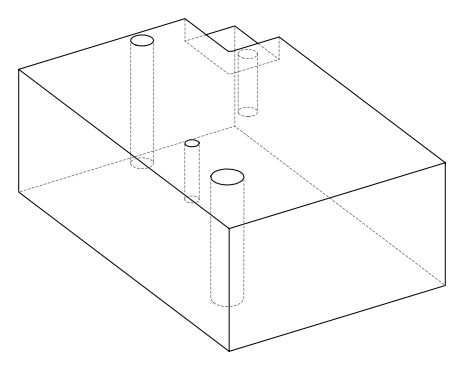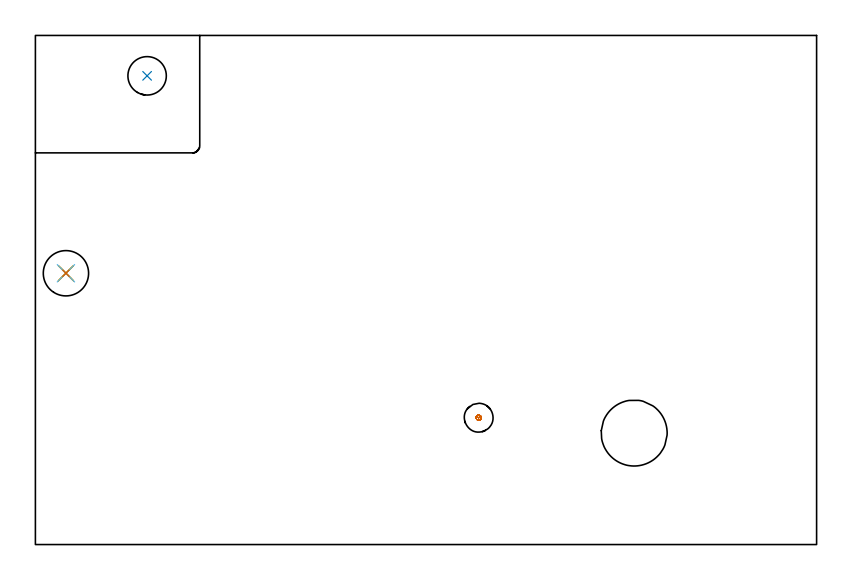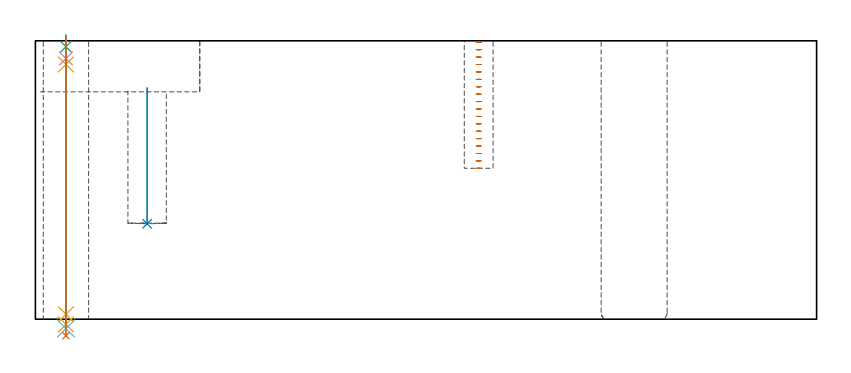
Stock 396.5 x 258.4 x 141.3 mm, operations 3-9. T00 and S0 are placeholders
(PLAN: 9 operations, 8 tool changes, 63.7 min)
(1 MILL_CORNER_NOTCH_RECTANGULAR | CORNER_NOTCH_RECTANGULAR | NXT0201_008 | Follow Part, ap 1.5, ae 75% | 51.42 min | 128691 mm3)
(2 MILL_THROUGH_HOLE_FROM_SOLID_MATERIAL | STEP1HOLE_1 | NXT0201_007 | Circular | 9.18 min | 124086 mm3)
(3 MILL_BLIND_HOLE_FROM_SOLID_MATERIAL | STEP1POCKET | UGT0201_130 | Spiral | 0.9 min | 10833 mm3)
(4 INDEXABLE_INSERT_DRILL_BLIND_HOLE_FROM_SOLID | STEP1POCKET_1 | NXT0302_010 | 0.28 min | 19908 mm3)
(5 SPOT_DRILL | STEP1HOLE | NXT0321_9005460120000 | 0.05 min | 183 mm3)
(6 DRILL_BLIND_HOLE_INTO_CENTER | STEP1HOLE | NXT0301_125 | 0.05 min | 166 mm3)
(7 GUN_DRILL_THROUGH_HOLE | STEP1HOLE | UGT0307_001 | 0.62 min | 2560 mm3)
(8 SPADE_DRILL_TO_ENLARGE_THROUGH_HOLE | STEP1HOLE | UGT0306_005 | 0.59 min | 20370 mm3)
(9 DRILL_TO_ENLARGE_THROUGH_HOLE | STEP1HOLE | UGT0301_055 | 0.61 min | 35358 mm3)
(TOOL NXT0201_008 | ENDMILL 6mm [2P460-0600-NA 1630] | D6 FL26 Z6)
(TOOL NXT0201_007 | ENDMILL 25mm [R216.25-25050GCK54P 1620] | D25 R3 FL54 Z5)
(TOOL UGT0201_130 | Carbide End Mill 12.0 | D12 FL15 Z4)
(TOOL NXT0302_010 | Index. Insert Drill 19.5mm [880-D1950L25-05] | D19.5 PA176 FL98 Z2)
(TOOL NXT0321_9005460120000 | NC Spot Drill, 142deg, 12mm, Carbide, Uncoated | D12 PA142 FL30 Z2)
(TOOL NXT0301_125 | Carbide Drill 6mm [861.1-0600-018A1-GP GC34] | D6 PA150 FL18.7 Z2)
(TOOL UGT0307_001 | Gun Drill 5 mm | D5 PA130 FL24 Z1)
(TOOL UGT0306_005 | Spade Drill 14.5mm | D14.5 PA132 FL10 Z2)
(TOOL UGT0301_055 | Twist Drill 23 mm | D23 PA118 FL155 Z2)
(OP 3 MILL_BLIND_HOLE_FROM_SOLID_MATERIAL)
G17 G21 G94 G90
T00 M6
G54
G17 G0 G90 X225. Y64.4 S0 M3
G43 Z151.3 H0
Z140.539
G94 G3 X225.65 Y65.05 R0.65 F250.
X225. Y65.7 R0.65
X223.7 Y64.4 R1.3
X225. Y65.7 R-1.3
X224.35 Y65.05 R0.65
X225. Y64.4 R0.65
G0 Z136.778
G3 X225.65 Y65.05 R0.65
X225. Y65.7 R0.65
X223.7 Y64.4 R1.3
X225. Y65.7 R-1.3
X224.35 Y65.05 R0.65
X225. Y64.4 R0.65
G0 Z133.017
G3 X225.65 Y65.05 R0.65
X225. Y65.7 R0.65
X223.7 Y64.4 R1.3
X225. Y65.7 R-1.3
X224.35 Y65.05 R0.65
X225. Y64.4 R0.65
G0 Z129.256
G3 X225.65 Y65.05 R0.65
X225. Y65.7 R0.65
X223.7 Y64.4 R1.3
X225. Y65.7 R-1.3
X224.35 Y65.05 R0.65
X225. Y64.4 R0.65
G0 Z125.494
G3 X225.65 Y65.05 R0.65
X225. Y65.7 R0.65
X223.7 Y64.4 R1.3
X225. Y65.7 R-1.3
X224.35 Y65.05 R0.65
X225. Y64.4 R0.65
G0 Z121.733
G3 X225.65 Y65.05 R0.65
X225. Y65.7 R0.65
X223.7 Y64.4 R1.3
X225. Y65.7 R-1.3
X224.35 Y65.05 R0.65
X225. Y64.4 R0.65
G0 Z117.972
G3 X225.65 Y65.05 R0.65
X225. Y65.7 R0.65
X223.7 Y64.4 R1.3
X225. Y65.7 R-1.3
X224.35 Y65.05 R0.65
X225. Y64.4 R0.65
G0 Z114.211
G3 X225.65 Y65.05 R0.65
X225. Y65.7 R0.65
X223.7 Y64.4 R1.3
X225. Y65.7 R-1.3
X224.35 Y65.05 R0.65
X225. Y64.4 R0.65
G0 Z110.45
G3 X225.65 Y65.05 R0.65
X225. Y65.7 R0.65
X223.7 Y64.4 R1.3
X225. Y65.7 R-1.3
X224.35 Y65.05 R0.65
X225. Y64.4 R0.65
G0 Z106.689
G3 X225.65 Y65.05 R0.65
X225. Y65.7 R0.65
X223.7 Y64.4 R1.3
X225. Y65.7 R-1.3
X224.35 Y65.05 R0.65
X225. Y64.4 R0.65
G0 Z102.928
G3 X225.65 Y65.05 R0.65
X225. Y65.7 R0.65
X223.7 Y64.4 R1.3
X225. Y65.7 R-1.3
X224.35 Y65.05 R0.65
X225. Y64.4 R0.65
G0 Z99.167
G3 X225.65 Y65.05 R0.65
X225. Y65.7 R0.65
X223.7 Y64.4 R1.3
X225. Y65.7 R-1.3
X224.35 Y65.05 R0.65
X225. Y64.4 R0.65
G0 Z95.406
G3 X225.65 Y65.05 R0.65
X225. Y65.7 R0.65
X223.7 Y64.4 R1.3
X225. Y65.7 R-1.3
X224.35 Y65.05 R0.65
X225. Y64.4 R0.65
G0 Z91.644
G3 X225.65 Y65.05 R0.65
X225. Y65.7 R0.65
X223.7 Y64.4 R1.3
X225. Y65.7 R-1.3
X224.35 Y65.05 R0.65
X225. Y64.4 R0.65
G0 Z87.883
G3 X225.65 Y65.05 R0.65
X225. Y65.7 R0.65
X223.7 Y64.4 R1.3
X225. Y65.7 R-1.3
X224.35 Y65.05 R0.65
X225. Y64.4 R0.65
G0 Z84.122
G3 X225.65 Y65.05 R0.65
X225. Y65.7 R0.65
X223.7 Y64.4 R1.3
X225. Y65.7 R-1.3
X224.35 Y65.05 R0.65
X225. Y64.4 R0.65
G0 Z80.361
G3 X225.65 Y65.05 R0.65
X225. Y65.7 R0.65
X223.7 Y64.4 R1.3
X225. Y65.7 R-1.3
X224.35 Y65.05 R0.65
X225. Y64.4 R0.65
G0 Z76.6
G3 X225.65 Y65.05 R0.65
X225. Y65.7 R0.65
X223.7 Y64.4 R1.3
X225. Y65.7 R-1.3
X224.35 Y65.05 R0.65
X225. Y64.4 R0.65
G0 Z151.3
M5
M2
(OP 4 INDEXABLE_INSERT_DRILL_BLIND_HOLE_FROM_SOLID)
G17 G21 G94 G90
T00 M6
G54
G17 G0 G90 X56.7 Y237.9 S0 M3
G43 Z151.3 H1
G94 G81 G98 Z48.4 F250. R117.4
G80
M5
M2
(OP 5 SPOT_DRILL)
G17 G21 G94 G90
T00 M6
G54
G17 G0 G90 X15.5 Y137.7 S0 M3
G43 Z151.3 H0
G94 G81 G98 Z138.3 F250. R144.3
G80
M5
M2
(OP 6 DRILL_BLIND_HOLE_INTO_CENTER)
G17 G21 G94 G90
T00 M6
G54
G17 G0 G90 X15.5 Y137.7 S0 M3
G43 Z151.3 H1
G94 G81 G98 Z132.3 F250. R143.3
G80
M5
M2
(OP 7 GUN_DRILL_THROUGH_HOLE)
G17 G21 G94 G90
T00 M6
G54
G17 G0 G90 X15.5 Y137.7 M8
G43 Z151.3 H0
Z138.49
S716 M3
G94 G1 Z129.304 F125. M26
G4 X.084
Z2.5 F250.
G4 X.084
Z-2.666 F125.
G4 X.084
M5
M9
G0 Z138.49
Z151.3
M2
(OP 8 SPADE_DRILL_TO_ENLARGE_THROUGH_HOLE)
G17 G21 G94 G90
T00 M6
G54
G17 G0 G90 X15.5 Y137.7 S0 M3
G43 Z151.3 H0
G94 G73 G98 Z-4.728 F250. Q13.275 R143.3
G80
M5
M2
(OP 9 DRILL_TO_ENLARGE_THROUGH_HOLE)
G17 G21 G94 G90
T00 M6
G54
G17 G0 G90 X15.5 Y137.7 S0 M3
G43 Z151.3 H0
G94 G73 G98 Z-8.41 F250. Q21.387 R143.3
G80
M5
M2
